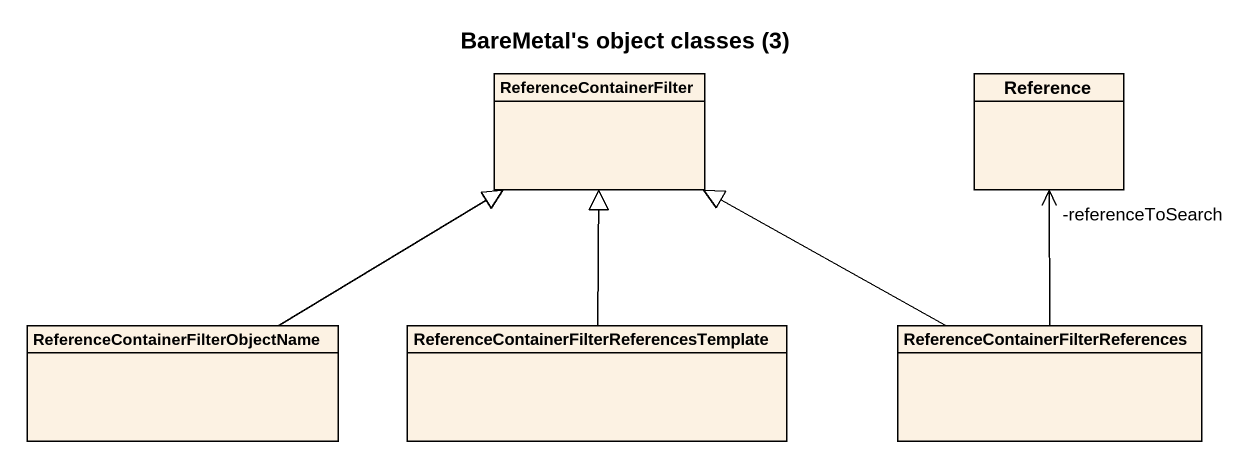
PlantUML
@startuml
title BareMetal's object classes (3)
hide circle
hide empty members
class ReferenceContainerFilter
class Reference
class "ReferenceContainerFilterObjectName" as ReferenceContainerFilterObje
class "ReferenceContainerFilterReferencesTemplate" as ReferenceContainerFilterRefe
class "ReferenceContainerFilterReferences" as ReferenceContainerFilterRefe_2
ReferenceContainerFilterObje -up-|> ReferenceContainerFilter
ReferenceContainerFilterRefe -up-|> ReferenceContainerFilter
ReferenceContainerFilterRefe_2 -left-|> ReferenceContainerFilter
ReferenceContainerFilterRefe_2 -up-> "-referenceToSearch" Reference
@enduml
